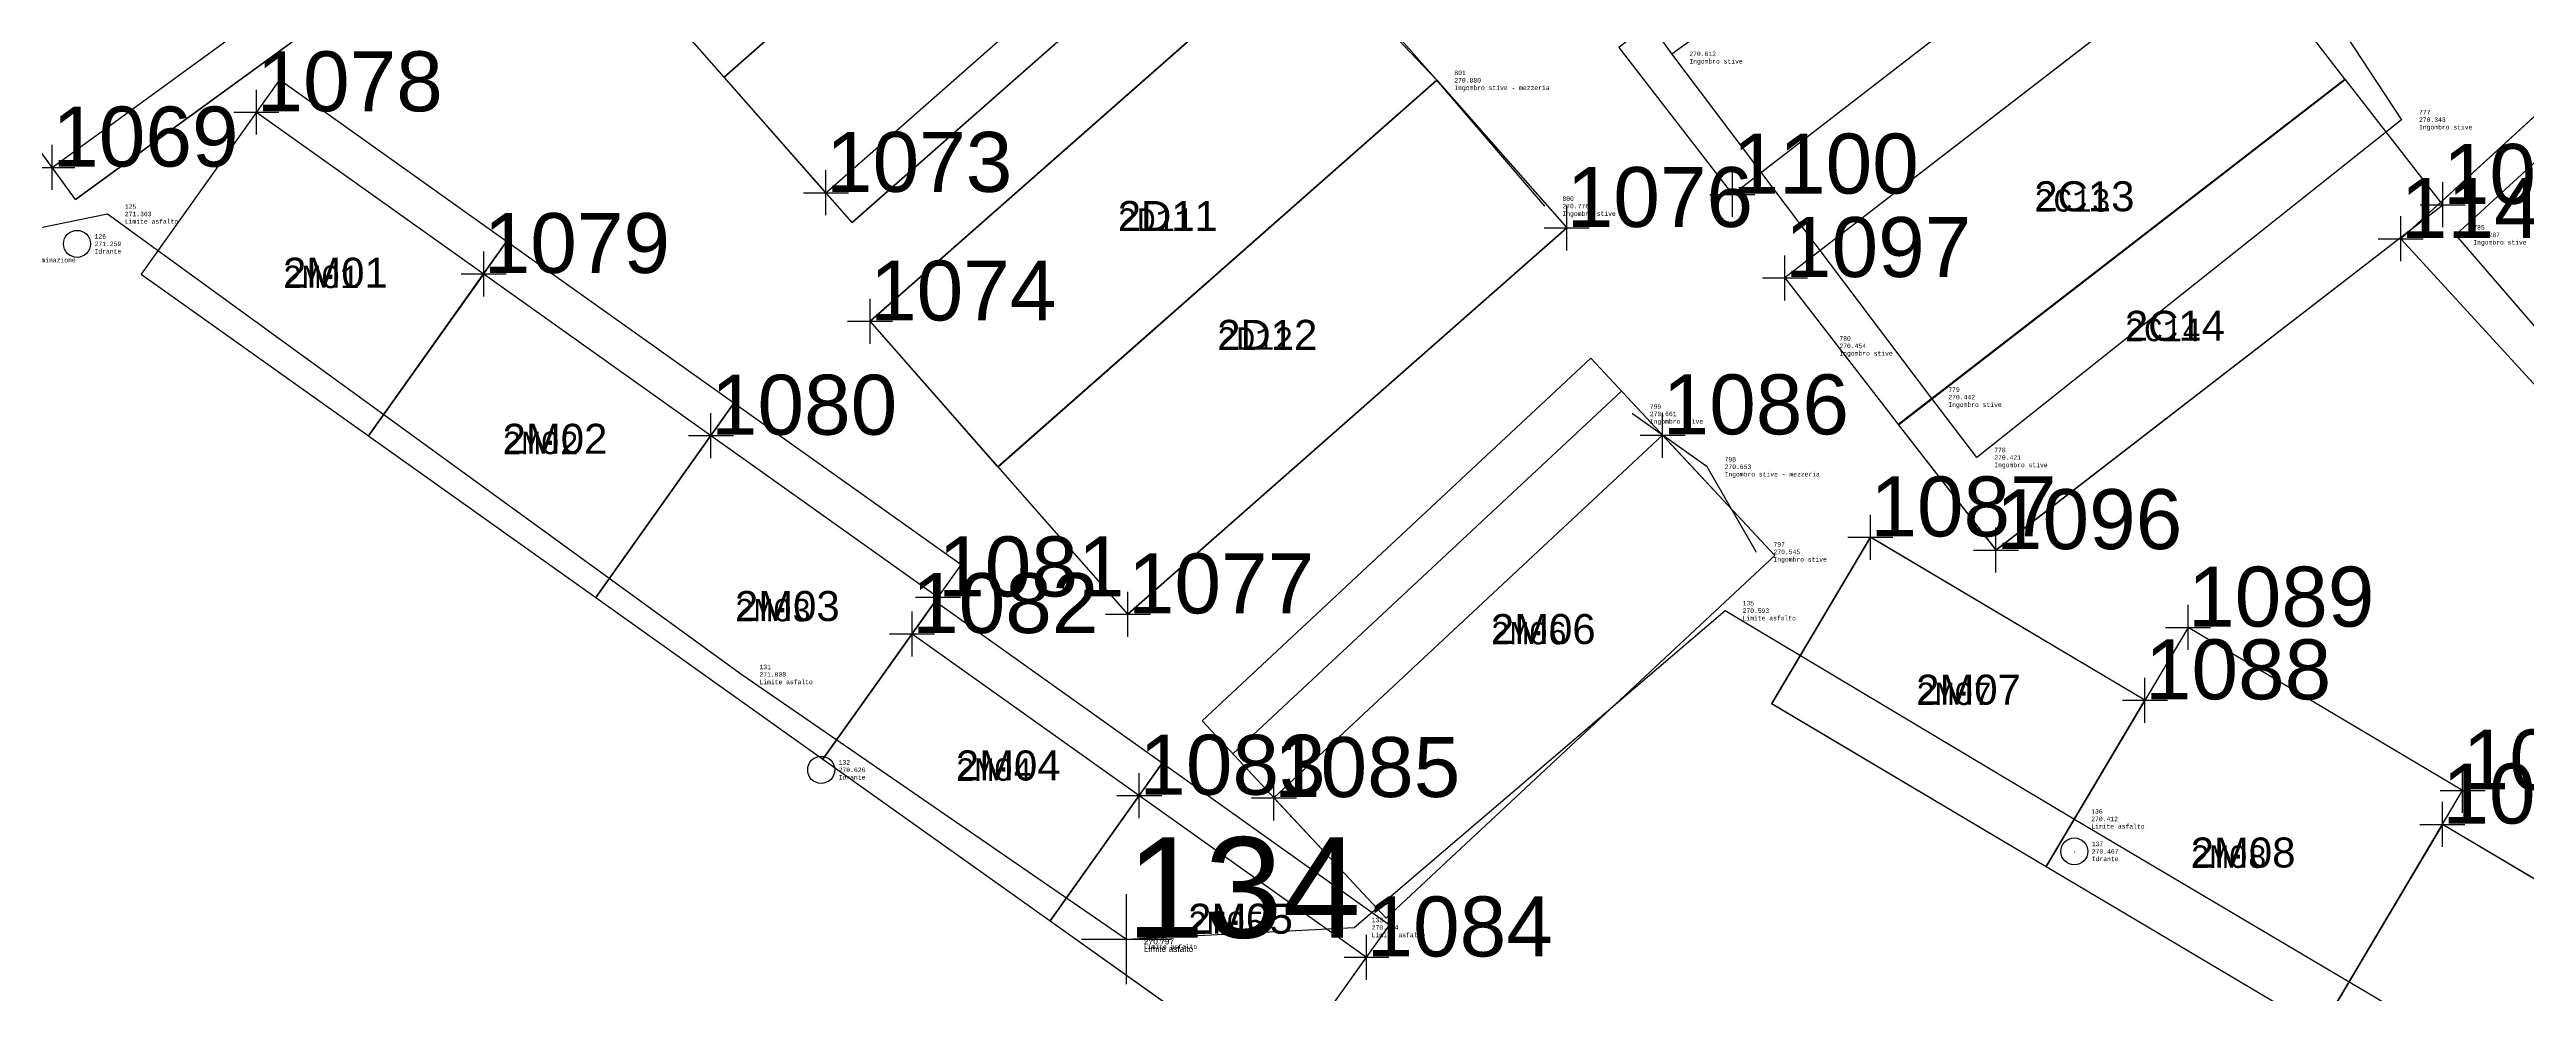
# Model space of a CAD drawing. Extents: x -1000 to 923337, y -63322 to 323191.
# Drawn here: x 244787 to 299861, y 34718 to 55703 of the extents above; entities that cross this region are included whole.
import ezdxf
from ezdxf.enums import TextEntityAlignment as Align

# ---------------------------------------------------------------- set-up
doc = ezdxf.new("R2010")
doc.units = 0
doc.header["$PDMODE"] = 35
doc.header["$PDSIZE"] = 1
for name, color, linetype in [('0_1', 8, 'Continuous'), ('pntdesc', 1, 'Continuous'), ('pntelev', 2, 'Continuous'), ('punti tracciati', 7, 'Continuous'), ('WF nome aree GPS', 7, 'Continuous'), ('WF_ingombro_stive_2', 1, 'Continuous'), ('WF_lato_di_accesso', 40, 'Continuous'), ('WF_nome_aree_GPS', 7, 'Continuous'), ('WF_tracciatura', 30, 'Continuous')]:
    doc.layers.add(name, color=color, linetype=linetype)
for name, color, linetype, lineweight in [('WF ingombro stive 2', 1, 'Continuous', 30), ('WF lato di accesso', 40, 'Continuous', 30), ('WF tracciatura', 30, 'Continuous', 30)]:
    doc.layers.add(name, color=color, linetype=linetype, lineweight=lineweight)
doc.styles.add('FONTSTYLE_1', font='arial.ttf', dxfattribs={"height": 0.2})
doc.styles.add('FONTSTYLE_2', font='arial.ttf', dxfattribs={"height": 0.2})
doc.styles.get("Standard").update_dxf_attribs({"font": 'consola.ttf', "height": 500})

# ---------------------------------------------------------------- blocks, each defined once
blk = doc.blocks.new('rilievo 2')
at = {"color": 8}
for points in [[(309560, -546125, -352), (312778, -542459, -391), (334234, -538070, -628), (348344, -548307, -983), (356892, -554192, -1195), (361959, -553931, -1407), (370204, -546889, -1399), (377957, -551519, -1580), (396391, -562427, -1455), (395427, -574492, -1317), (395026, -585611, -1377), (397751, -587224, -1981), (408367, -589089, -2210), (438006, -587763, -2348), (450817, -582890, -2520), (462675, -576278, -2454)], [(369021, -534509, -1379), (367784, -532759, -1341), (366259, -530723, -1268), (375870, -523623, -1385), (378758, -527440, -1541)], [(366199, -537895, -1215), (363795, -535098, -1111), (361746, -532936, -1227)], [(370892, -545583, -1446), (369804, -543690, -1339), (368142, -542515, -1331)]]:
    blk.add_polyline3d(points, dxfattribs=at)
for points in [[(378758, -527440, -1541), (382954, -532487, -1614), (385245, -535974, -1648), (375801, -543483, -1571), (374780, -542142, -1549), (369021, -534509, -1379)], [(386452, -538535, -1704), (395327, -530373, -1769), (398253, -533590, -1788), (401162, -536895, -1750), (392346, -545189, -1588), (389292, -541824, -1156)]]:
    blk.add_polyline3d(points, close=True, dxfattribs=at)
at = {"color": 1}
for centre in [(333561, -538734, -732), (350106, -550428, -1365), (377969, -552242, -1525)]:
    blk.add_circle(centre, 300, dxfattribs=at)
at = {"color": 8}
for p in [(369021, -534509, -1379), (363795, -535098, -1111), (385245, -535974, -1648), (334234, -538070, -628), (366199, -537895, -1215), (386452, -538535, -1704), (333561, -538734, -732), (372357, -541003, -1538), (374780, -542142, -1549), (368142, -542515, -1331), (375801, -543483, -1571), (369804, -543690, -1339), (370892, -545583, -1446), (370204, -546889, -1399), (348344, -548307, -983), (350106, -550428, -1365), (377957, -551519, -1580), (377969, -552242, -1525), (361959, -553931, -1407), (356892, -554192, -1195)]:
    blk.add_point(p, dxfattribs=at)
for s, p in [('270.612', (369410, -534509, -1379)), ('Ingombro stive', (369410, -534676, -1379)), ('801', (364184, -534932, -1111)), ('270.880', (364184, -535098, -1111)), ('Ingombro stive - mezzeria', (364184, -535265, -1111)), ('777', (385634, -535807, -1648)), ('270.343', (385634, -535974, -1648)), ('Ingombro stive', (385634, -536141, -1648)), ('125', (334623, -537904, -628)), ('271.363', (334623, -538070, -628)), ('800', (366588, -537729, -1215)), ('270.776', (366588, -537895, -1215)), ('Ingombro stive', (366588, -538062, -1215)), ('126', (333950, -538568, -732)), ('Limite asfalto', (334623, -538237, -628)), ('270.287', (386841, -538535, -1704)), ('785', (386841, -538368, -1704)), ('Palo illuminazione', (332006, -539095, -568)), ('271.259', (333950, -538734, -732)), ('Idrante', (333950, -538901, -732)), ('Ingombro stive', (386841, -538702, -1704)), ('780', (372746, -540836, -1538)), ('270.454', (372746, -541003, -1538)), ('Ingombro stive', (372746, -541170, -1538)), ('779', (375169, -541975, -1549)), ('270.661', (368531, -542515, -1331)), ('799', (368531, -542349, -1331)), ('270.442', (375169, -542142, -1549)), ('Ingombro stive', (375169, -542309, -1549)), ('Ingombro stive', (368531, -542682, -1331)), ('798', (370193, -543523, -1339)), ('270.421', (376190, -543483, -1571)), ('778', (376190, -543317, -1571)), ('270.653', (370193, -543690, -1339)), ('Ingombro stive - mezzeria', (370193, -543856, -1339)), ('Ingombro stive', (376190, -543650, -1571)), ('270.545', (371281, -545583, -1446)), ('797', (371281, -545416, -1446)), ('Ingombro stive', (371281, -545749, -1446)), ('135', (370593, -546723, -1399)), ('270.593', (370593, -546889, -1399)), ('Limite asfalto', (370593, -547056, -1399)), ('131', (348733, -548141, -983)), ('271.008', (348733, -548307, -983)), ('Limite asfalto', (348733, -548474, -983)), ('132', (350495, -550261, -1365)), ('270.626', (350495, -550428, -1365)), ('Idrante', (350495, -550595, -1365)), ('136', (378346, -551353, -1580)), ('270.412', (378346, -551519, -1580)), ('Limite asfalto', (378346, -551686, -1580)), ('137', (378358, -552075, -1525)), ('270.467', (378358, -552242, -1525)), ('Idrante', (378358, -552408, -1525)), ('134', (357281, -554026, -1195)), ('133', (362348, -553765, -1407)), ('270.584', (362348, -553931, -1407)), ('Limite asfalto', (362348, -554098, -1407)), ('270.797', (357281, -554192, -1195)), ('Limite asfalto', (357281, -554359, -1195))]:
    blk.add_text(s, height=100, dxfattribs=at).set_placement(p, align=Align.MIDDLE_LEFT)
blk = doc.blocks.new('Croce___ATS')
at = {"color": 0}
for p, q in [((0, -0.5), (0, 0.5)), ((-0.5, 0), (0.5, 0))]:
    blk.add_line(p, q, dxfattribs=at)
blk = doc.blocks.new('T_P_8')
at = {"layer": '0_1'}
blk.add_point((0, 0), dxfattribs=at)
at = {"layer": '0_1', "xscale": 2, "yscale": 2}
blk.add_blockref('Croce___ATS', (0, 0), dxfattribs=at)
at = {"layer": '0_1', "insert": (0.002, 0), "char_height": 2.2344, "attachment_point": 7, "style": 'FONTSTYLE_1'}
blk.add_mtext('134', dxfattribs=at)
blk = doc.blocks.new('T_P_75')
at = {"color": 7}
blk.add_point((0, 0), dxfattribs=at)
blk.add_blockref('Croce___ATS', (0, 0), dxfattribs=at)
at = {"color": 7, "insert": (0, 0), "char_height": 1.3333, "attachment_point": 7, "style": 'FONTSTYLE_1'}
blk.add_mtext('1069', dxfattribs=at)
blk = doc.blocks.new('T_P_79')
at = {"color": 7}
blk.add_point((0, 0), dxfattribs=at)
blk.add_blockref('Croce___ATS', (0, 0), dxfattribs=at)
at = {"color": 7, "insert": (0, 0), "char_height": 1.3333, "attachment_point": 7, "style": 'FONTSTYLE_1'}
blk.add_mtext('1073', dxfattribs=at)
blk = doc.blocks.new('T_P_80')
at = {"color": 7}
blk.add_point((0, 0), dxfattribs=at)
blk.add_blockref('Croce___ATS', (0, 0), dxfattribs=at)
at = {"color": 7, "insert": (0, 0), "char_height": 1.3333, "attachment_point": 7, "style": 'FONTSTYLE_1'}
blk.add_mtext('1074', dxfattribs=at)
blk = doc.blocks.new('T_P_82')
at = {"color": 7}
blk.add_point((0, 0), dxfattribs=at)
blk.add_blockref('Croce___ATS', (0, 0), dxfattribs=at)
at = {"color": 7, "insert": (0, 0), "char_height": 1.3333, "attachment_point": 7, "style": 'FONTSTYLE_1'}
blk.add_mtext('1076', dxfattribs=at)
blk = doc.blocks.new('T_P_83')
at = {"color": 7}
blk.add_point((0, 0), dxfattribs=at)
blk.add_blockref('Croce___ATS', (0, 0), dxfattribs=at)
at = {"color": 7, "insert": (0, 0), "char_height": 1.3333, "attachment_point": 7, "style": 'FONTSTYLE_1'}
blk.add_mtext('1077', dxfattribs=at)
blk = doc.blocks.new('T_P_84')
at = {"color": 7}
blk.add_point((0, 0), dxfattribs=at)
blk.add_blockref('Croce___ATS', (0, 0), dxfattribs=at)
at = {"color": 7, "insert": (0, 0), "char_height": 1.3333, "attachment_point": 7, "style": 'FONTSTYLE_1'}
blk.add_mtext('1078', dxfattribs=at)
blk = doc.blocks.new('T_P_85')
at = {"color": 7}
blk.add_point((0, 0), dxfattribs=at)
blk.add_blockref('Croce___ATS', (0, 0), dxfattribs=at)
at = {"color": 7, "insert": (0, 0), "char_height": 1.3333, "attachment_point": 7, "style": 'FONTSTYLE_1'}
blk.add_mtext('1079', dxfattribs=at)
blk = doc.blocks.new('T_P_86')
at = {"color": 7}
blk.add_point((0, 0), dxfattribs=at)
blk.add_blockref('Croce___ATS', (0, 0), dxfattribs=at)
at = {"color": 7, "insert": (0, 0), "char_height": 1.3333, "attachment_point": 7, "style": 'FONTSTYLE_1'}
blk.add_mtext('1080', dxfattribs=at)
blk = doc.blocks.new('T_P_87')
at = {"color": 7}
blk.add_point((0, 0), dxfattribs=at)
blk.add_blockref('Croce___ATS', (0, 0), dxfattribs=at)
at = {"color": 7, "insert": (0, 0), "char_height": 1.3333, "attachment_point": 7, "style": 'FONTSTYLE_1'}
blk.add_mtext('1081', dxfattribs=at)
blk = doc.blocks.new('T_P_88')
at = {"color": 7}
blk.add_point((0, 0), dxfattribs=at)
blk.add_blockref('Croce___ATS', (0, 0), dxfattribs=at)
at = {"color": 7, "insert": (0, 0), "char_height": 1.3333, "attachment_point": 7, "style": 'FONTSTYLE_1'}
blk.add_mtext('1082', dxfattribs=at)
blk = doc.blocks.new('T_P_89')
at = {"color": 7}
blk.add_point((0, 0), dxfattribs=at)
blk.add_blockref('Croce___ATS', (0, 0), dxfattribs=at)
at = {"color": 7, "insert": (0, 0), "char_height": 1.3333, "attachment_point": 7, "style": 'FONTSTYLE_1'}
blk.add_mtext('1083', dxfattribs=at)
blk = doc.blocks.new('T_P_90')
at = {"color": 7}
blk.add_point((0, 0), dxfattribs=at)
blk.add_blockref('Croce___ATS', (0, 0), dxfattribs=at)
at = {"color": 7, "insert": (0, 0), "char_height": 1.3333, "attachment_point": 7, "style": 'FONTSTYLE_1'}
blk.add_mtext('1084', dxfattribs=at)
blk = doc.blocks.new('T_P_91')
at = {"color": 7}
blk.add_point((0, 0), dxfattribs=at)
blk.add_blockref('Croce___ATS', (0, 0), dxfattribs=at)
at = {"color": 7, "insert": (0, 0), "char_height": 1.3333, "attachment_point": 7, "style": 'FONTSTYLE_1'}
blk.add_mtext('1085', dxfattribs=at)
blk = doc.blocks.new('T_P_92')
at = {"color": 7}
blk.add_point((0, 0), dxfattribs=at)
blk.add_blockref('Croce___ATS', (0, 0), dxfattribs=at)
at = {"color": 7, "insert": (0, 0), "char_height": 1.3333, "attachment_point": 7, "style": 'FONTSTYLE_1'}
blk.add_mtext('1086', dxfattribs=at)
blk = doc.blocks.new('T_P_93')
at = {"color": 7}
blk.add_point((0, 0), dxfattribs=at)
blk.add_blockref('Croce___ATS', (0, 0), dxfattribs=at)
at = {"color": 7, "insert": (0, 0), "char_height": 1.3333, "attachment_point": 7, "style": 'FONTSTYLE_1'}
blk.add_mtext('1087', dxfattribs=at)
blk = doc.blocks.new('T_P_94')
at = {"color": 7}
blk.add_point((0, 0), dxfattribs=at)
blk.add_blockref('Croce___ATS', (0, 0), dxfattribs=at)
at = {"color": 7, "insert": (0, 0), "char_height": 1.3333, "attachment_point": 7, "style": 'FONTSTYLE_1'}
blk.add_mtext('1088', dxfattribs=at)
blk = doc.blocks.new('T_P_95')
at = {"color": 7}
blk.add_point((0, 0), dxfattribs=at)
blk.add_blockref('Croce___ATS', (0, 0), dxfattribs=at)
at = {"color": 7, "insert": (0, 0), "char_height": 1.3333, "attachment_point": 7, "style": 'FONTSTYLE_1'}
blk.add_mtext('1089', dxfattribs=at)
blk = doc.blocks.new('T_P_96')
at = {"color": 7}
blk.add_point((0, 0), dxfattribs=at)
blk.add_blockref('Croce___ATS', (0, 0), dxfattribs=at)
at = {"color": 7, "insert": (0, 0), "char_height": 1.3333, "attachment_point": 7, "style": 'FONTSTYLE_1'}
blk.add_mtext('1090', dxfattribs=at)
blk = doc.blocks.new('T_P_97')
at = {"color": 7}
blk.add_point((0, 0), dxfattribs=at)
blk.add_blockref('Croce___ATS', (0, 0), dxfattribs=at)
at = {"color": 7, "insert": (0, 0), "char_height": 1.3333, "attachment_point": 7, "style": 'FONTSTYLE_1'}
blk.add_mtext('1091', dxfattribs=at)
blk = doc.blocks.new('T_P_101')
at = {"color": 7}
blk.add_point((0, 0), dxfattribs=at)
blk.add_blockref('Croce___ATS', (0, 0), dxfattribs=at)
at = {"color": 7, "insert": (0, 0), "char_height": 1.3333, "attachment_point": 7, "style": 'FONTSTYLE_1'}
blk.add_mtext('1095', dxfattribs=at)
blk = doc.blocks.new('T_P_102')
at = {"color": 7}
blk.add_point((0, 0), dxfattribs=at)
blk.add_blockref('Croce___ATS', (0, 0), dxfattribs=at)
at = {"color": 7, "insert": (0, 0), "char_height": 1.3333, "attachment_point": 7, "style": 'FONTSTYLE_1'}
blk.add_mtext('1096', dxfattribs=at)
blk = doc.blocks.new('T_P_103')
at = {"color": 7}
blk.add_point((0, 0), dxfattribs=at)
blk.add_blockref('Croce___ATS', (0, 0), dxfattribs=at)
at = {"color": 7, "insert": (0, 0), "char_height": 1.3333, "attachment_point": 7, "style": 'FONTSTYLE_1'}
blk.add_mtext('1097', dxfattribs=at)
blk = doc.blocks.new('T_P_106')
at = {"color": 7}
blk.add_point((0, 0), dxfattribs=at)
blk.add_blockref('Croce___ATS', (0, 0), dxfattribs=at)
at = {"color": 7, "insert": (0, 0), "char_height": 1.3333, "attachment_point": 7, "style": 'FONTSTYLE_1'}
blk.add_mtext('1100', dxfattribs=at)
blk = doc.blocks.new('T_P_149')
at = {"color": 7}
blk.add_point((0, 0), dxfattribs=at)
blk.add_blockref('Croce___ATS', (0, 0), dxfattribs=at)
at = {"color": 7, "insert": (0, 0), "char_height": 1.3333, "attachment_point": 7, "style": 'FONTSTYLE_1'}
blk.add_mtext('1143', dxfattribs=at)
blk = doc.blocks.new('punti tracciatura 2')
at = {"layer": 'WF_ingombro_stive_2', "ltscale": 0.5, "flags": 128}
for points, elevation in [([(1346605.608, -3471.956), (1346607.914, -3474.575), (1346598.156, -3483.165), (1346595.851, -3480.546)], 270.844), ([(1346583.214, -3485.173), (1346580.214, -3481.049), (1346590.726, -3473.401), (1346593.727, -3477.525)], 271.426), ([(1346600.419, -3485.736), (1346598.156, -3483.165), (1346607.914, -3474.575), (1346610.177, -3477.146)], 270.844), ([(1346587.756, -3483.945), (1346585.194, -3487.546), (1346590.246, -3491.141), (1346592.808, -3487.54)], 274.025), ([(1346592.808, -3487.54), (1346590.246, -3491.141), (1346595.298, -3494.735), (1346597.86, -3491.135)], 274.025), ([(1346597.86, -3491.135), (1346595.298, -3494.735), (1346600.35, -3498.33), (1346602.912, -3494.73)], 274.025), ([(1346619.022, -3491.127), (1346621.517, -3493.801), (1346612.875, -3501.864), (1346610.38, -3499.19)], 270.799), ([(1346602.333, -3495.544), (1346600.35, -3498.33), (1346605.403, -3501.925), (1346607.385, -3499.139)], 274.025), ([(1346607.385, -3499.139), (1346605.403, -3501.925), (1346610.455, -3505.52), (1346612.437, -3502.734)], 274.025)]:
    blk.add_lwpolyline(points, dxfattribs=dict(at, elevation=elevation))
for points, elevation in [([(1346620.574, -3485.773), (1346630.51, -3478.098), (1346627.987, -3474.832), (1346618.051, -3482.507)], 274.028), ([(1346645.015, -3477.972), (1346648.46, -3481.728), (1346638.878, -3490.514), (1346635.434, -3486.758)], 270.203), ([(1346611.156, -3480.005), (1346614.002, -3483.237), (1346604.244, -3491.827), (1346601.398, -3488.595)], 270.88), ([(1346624.265, -3490.895), (1346634.201, -3483.22), (1346631.678, -3479.954), (1346621.742, -3487.629)], 274.021), ([(1346614.002, -3483.237), (1346616.889, -3486.517), (1346607.131, -3495.107), (1346604.244, -3491.827)], 270.88), ([(1346626.433, -3493.679), (1346636.369, -3486.004), (1346634.197, -3483.214), (1346624.261, -3490.889)], 274.025), ([(1346627.551, -3500.716), (1346629.745, -3497.018), (1346623.64, -3493.396), (1346621.446, -3497.095)], 274.025), ([(1346633.656, -3504.338), (1346636.81, -3499.022), (1346630.705, -3495.401), (1346627.551, -3500.716)], 274.025), ([(1346639.761, -3507.96), (1346642.465, -3503.402), (1346636.36, -3499.78), (1346633.656, -3504.338)], 274.025)]:
    blk.add_lwpolyline(points, close=True, dxfattribs=dict(at, elevation=elevation))
at = {"layer": 'WF_lato_di_accesso', "ltscale": 0.5}
for p, q in [((1346620.574, -3485.773, 274.028), (1346630.51, -3478.098, 274.028)), ((1346645.015, -3477.972, 270.203), (1346635.434, -3486.758, 270.203)), ((1346611.156, -3480.005, 270.88), (1346601.398, -3488.595, 270.88)), ((1346631.678, -3479.954, 274.021), (1346621.742, -3487.629, 274.021)), ((1346626.433, -3493.679, 274.025), (1346636.369, -3486.004, 274.025)), ((1346607.131, -3495.107, 270.88), (1346616.889, -3486.517, 270.88)), ((1346629.745, -3497.018, 274.025), (1346623.64, -3493.396, 274.025)), ((1346636.81, -3499.022, 274.025), (1346630.705, -3495.401, 274.025)), ((1346642.465, -3503.402, 274.025), (1346636.36, -3499.78, 274.025))]:
    blk.add_line(p, q, dxfattribs=at)
at = {"layer": 'WF_tracciatura', "ltscale": 0.5}
for p, q in [((1346583.214, -3485.173, 271.426), (1346604.239, -3469.877, 271.426)), ((1346600.419, -3485.736, 270.844), (1346610.177, -3477.146, 270.844)), ((1346587.756, -3483.945, 274.025), (1346602.912, -3494.73, 274.025)), ((1346610.38, -3499.19, 270.799), (1346619.022, -3491.127, 270.799)), ((1346602.333, -3495.544, 274.025), (1346612.437, -3502.734, 274.025))]:
    blk.add_line(p, q, dxfattribs=at)
at = {"color": 7}
for name, p in [('T_P_84', (1346587.756, -3483.945, 274.025)), ('T_P_75', (1346583.214, -3485.173, 271.426)), ('T_P_79', (1346600.419, -3485.736, 270.844)), ('T_P_106', (1346620.574, -3485.773, 274.028)), ('T_P_101', (1346636.369, -3486.004, 274.025)), ('T_P_82', (1346616.889, -3486.517, 270.88)), ('T_P_149', (1346635.434, -3486.758, 270.203)), ('T_P_85', (1346592.808, -3487.54, 274.025)), ('T_P_103', (1346621.742, -3487.629, 274.021)), ('T_P_80', (1346601.398, -3488.595, 270.88)), ('T_P_86', (1346597.86, -3491.135, 274.025)), ('T_P_92', (1346619.022, -3491.127, 270.799)), ('T_P_93', (1346623.64, -3493.396, 274.025)), ('T_P_102', (1346626.433, -3493.679, 274.025)), ('T_P_87', (1346602.912, -3494.73, 274.025)), ('T_P_83', (1346607.131, -3495.107, 270.88)), ('T_P_88', (1346602.333, -3495.544, 274.025)), ('T_P_95', (1346630.705, -3495.401, 274.025)), ('T_P_94', (1346629.745, -3497.018, 274.025)), ('T_P_96', (1346636.81, -3499.022, 274.025)), ('T_P_89', (1346607.385, -3499.139, 274.025)), ('T_P_91', (1346610.38, -3499.19, 270.799)), ('T_P_97', (1346636.36, -3499.78, 274.025)), ('T_P_90', (1346612.437, -3502.734, 274.025))]:
    blk.add_blockref(name, p, dxfattribs=at)
at = {"layer": '0_1'}
blk.add_blockref('T_P_8', (1346607.098, -3502.331, 270.797), dxfattribs=at)
at = {"layer": 'pntdesc', "insert": (1346607.487, -3502.548, 270.797), "char_height": 0.13333, "attachment_point": 4, "style": 'FONTSTYLE_2'}
blk.add_mtext('Limite asfalto', dxfattribs=at)
at = {"layer": 'pntelev', "insert": (1346607.487, -3502.381, 270.797), "char_height": 0.1333, "attachment_point": 4, "style": 'FONTSTYLE_2'}
blk.add_mtext('270.797', dxfattribs=at)
at = {"layer": 'WF_nome_aree_GPS', "char_height": 0.6667, "attachment_point": 7, "style": 'FONTSTYLE_2'}
for s, insert in [('2C13', (1346627.286, -3486.157, 273.976)), ('2D11', (1346606.906, -3486.586, 271.962)), ('2M01', (1346588.346, -3487.857, 273.412)), ('2C14', (1346629.3, -3489.037, 273.976)), ('2D12', (1346609.117, -3489.229, 271.962)), ('2M02', (1346593.228, -3491.549, 273.412)), ('2M03', (1346598.394, -3495.267, 273.412)), ('2M06', (1346615.202, -3495.779, 270.75)), ('2M07', (1346624.658, -3497.126, 273.976)), ('2M04', (1346603.305, -3498.811, 273.412)), ('2M08', (1346630.763, -3500.747, 273.976)), ('2M05', (1346608.471, -3502.219, 273.412))]:
    blk.add_mtext(s, dxfattribs=dict(at, insert=insert))

msp = doc.modelspace()

# ---------------------------------------------------------------- linework, layer by layer
at = {"layer": 'WF ingombro stive 2'}
for points, elevation in [([(266658.6, 66961.2), (269546, 63681.1), (259788.1, 55091.4), (256900.6, 58371.5)], -1147.2), ([(252358.4, 64855.4), (255877, 60018.9), (245364.6, 52371.1), (241846, 57207.5)], -565.8), ([(269546, 63681.1), (272391.4, 60448.6), (262633.5, 51858.9), (259788.1, 55091.4)], -1147.2), ([(282206.5, 52483), (292142.4, 60157.9), (289619.5, 63424), (279683.6, 55749.1)], 2036.6), ([(306647.3, 60284.2), (310091.8, 56527.9), (300510.3, 47741.9), (297065.8, 51498.2)], -1788.4), ([(272788.4, 58251.5), (275633.8, 55019), (265875.9, 46429.4), (263030.5, 49661.8)], -1111.2), ([(285897.4, 47361.3), (295833.2, 55036.2), (293310.3, 58302.3), (283374.5, 50627.4)], 2029.9), ([(251878.3, 47115.8), (254951.1, 51434.1), (249898.9, 55029), (246826.2, 50710.6)], 2033.3), ([(275633.8, 55019), (278521.3, 51738.9), (268763.4, 43149.2), (265875.9, 46429.4)], -1111.2), ([(288065.4, 44577.6), (298001.3, 52252.5), (295828.7, 55042), (285892.8, 47367.1)], 2033.3), ([(256930.5, 43520.9), (260003.2, 47839.3), (254951.1, 51434.1), (251878.3, 47115.8)], 2033.3), ([(270414.1, 40779.7), (279056.1, 48842.3), (283149.1, 44455.2), (274507.1, 36392.5)], -1192.3), ([(261982.6, 39926.1), (265055.3, 44244.5), (260003.2, 47839.3), (256930.5, 43520.9)], 2033.3), ([(289183.2, 37539.8), (291377.1, 41238), (285272, 44859.8), (283078.1, 41161.6)], 2033.3), ([(267034.7, 36331.3), (269527.7, 39834.9), (264475.6, 43429.7), (261982.6, 39926.1)], 2033.3), ([(295288.2, 33918), (298441.8, 39233.9), (292336.7, 42855.7), (289183.2, 37539.8)], 2033.3), ([(272086.8, 32736.5), (274579.8, 36240), (269527.7, 39834.9), (267034.7, 36331.3)], 2033.3), ([(301393.3, 30296.3), (304097.5, 34854.5), (297992.4, 38476.3), (295288.2, 33918)], 2033.3)]:
    msp.add_lwpolyline(points, close=True, dxfattribs=dict(at, elevation=elevation))
at = {"layer": 'WF lato di accesso'}
for p, q in [((262633.5, 51858.9, -1147.2), (272391.4, 60448.6, -1147.2)), ((282206.5, 52483, 2036.6), (292142.4, 60157.9, 2036.6)), ((306647.3, 60284.2, -1788.4), (297065.8, 51498.2, -1788.4)), ((245364.6, 52371.1, -565.8), (255877, 60018.9, -565.8)), ((272788.4, 58251.5, -1111.2), (263030.5, 49661.8, -1111.2)), ((293310.3, 58302.3, 2029.9), (283374.5, 50627.4, 2029.9)), ((254951.1, 51434.1, 2033.3), (249898.9, 55029, 2033.3)), ((288065.4, 44577.6, 2033.3), (298001.3, 52252.5, 2033.3)), ((260003.2, 47839.3, 2033.3), (254951.1, 51434.1, 2033.3)), ((268763.4, 43149.2, -1111.2), (278521.3, 51738.9, -1111.2)), ((279056.1, 48842.3, -1192.3), (270414.1, 40779.7, -1192.3)), ((265055.3, 44244.5, 2033.3), (260003.2, 47839.3, 2033.3)), ((291377.1, 41238, 2033.3), (285272, 44859.8, 2033.3)), ((269527.7, 39834.9, 2033.3), (264475.6, 43429.7, 2033.3)), ((298441.8, 39233.9, 2033.3), (292336.7, 42855.7, 2033.3)), ((274579.8, 36240, 2033.3), (269527.7, 39834.9, 2033.3)), ((304097.5, 34854.5, 2033.3), (297992.4, 38476.3, 2033.3))]:
    msp.add_line(p, q, dxfattribs=at)
at = {"layer": 'WF tracciatura'}
for p, q in [((244846.3, 53083.4, -565.8), (265871.1, 68379.1, -565.8)), ((262051.5, 52520.2, -1147.2), (271809.4, 61109.8, -1147.2)), ((249388.2, 54311.2, 2033.3), (264544.6, 43526.7, 2033.3)), ((271096.2, 40048.5, -1192.3), (279738.3, 48111.1, -1192.3)), ((263964.8, 42712, 2033.3), (274069.1, 35522.3, 2033.3))]:
    msp.add_line(p, q, dxfattribs=at)

# ---------------------------------------------------------------- block references
at = {"color": 251}
msp.add_blockref('rilievo 2', (-88161.4, 590117.4), dxfattribs=at)
at = {"layer": 'punti tracciati', "xscale": 1000, "yscale": 1000, "zscale": 1000}
msp.add_blockref('punti tracciatura 2', (-1346338367.3, 3538255.9, -271991), dxfattribs=at)

# ---------------------------------------------------------------- texts
at = {"layer": 'WF nome aree GPS'}
for s, p in [('2C13', (288918.3, 52099, 1984.5)), ('2D11', (268537.9, 51670.6, -29.7)), ('2M01', (249978, 50399.1, 1420.3)), ('2C14', (290931.9, 49219.2, 1984.5)), ('2D12', (270749.6, 49027.7, -29.7)), ('2M02', (254859.8, 46706.9, 1420.3)), ('2M03', (260025.8, 42989, 1420.3)), ('2M06', (276834.1, 42477.1, -1241)), ('2M07', (286290, 41130.8, 1984.5)), ('2M04', (264937.3, 39445.1, 1420.3)), ('2M08', (292395.1, 37509, 1984.5)), ('2M05', (270103.2, 36037, 1420.3))]:
    msp.add_text(s, height=500, dxfattribs=at).set_placement(p)

doc.saveas('drawing.dxf')
